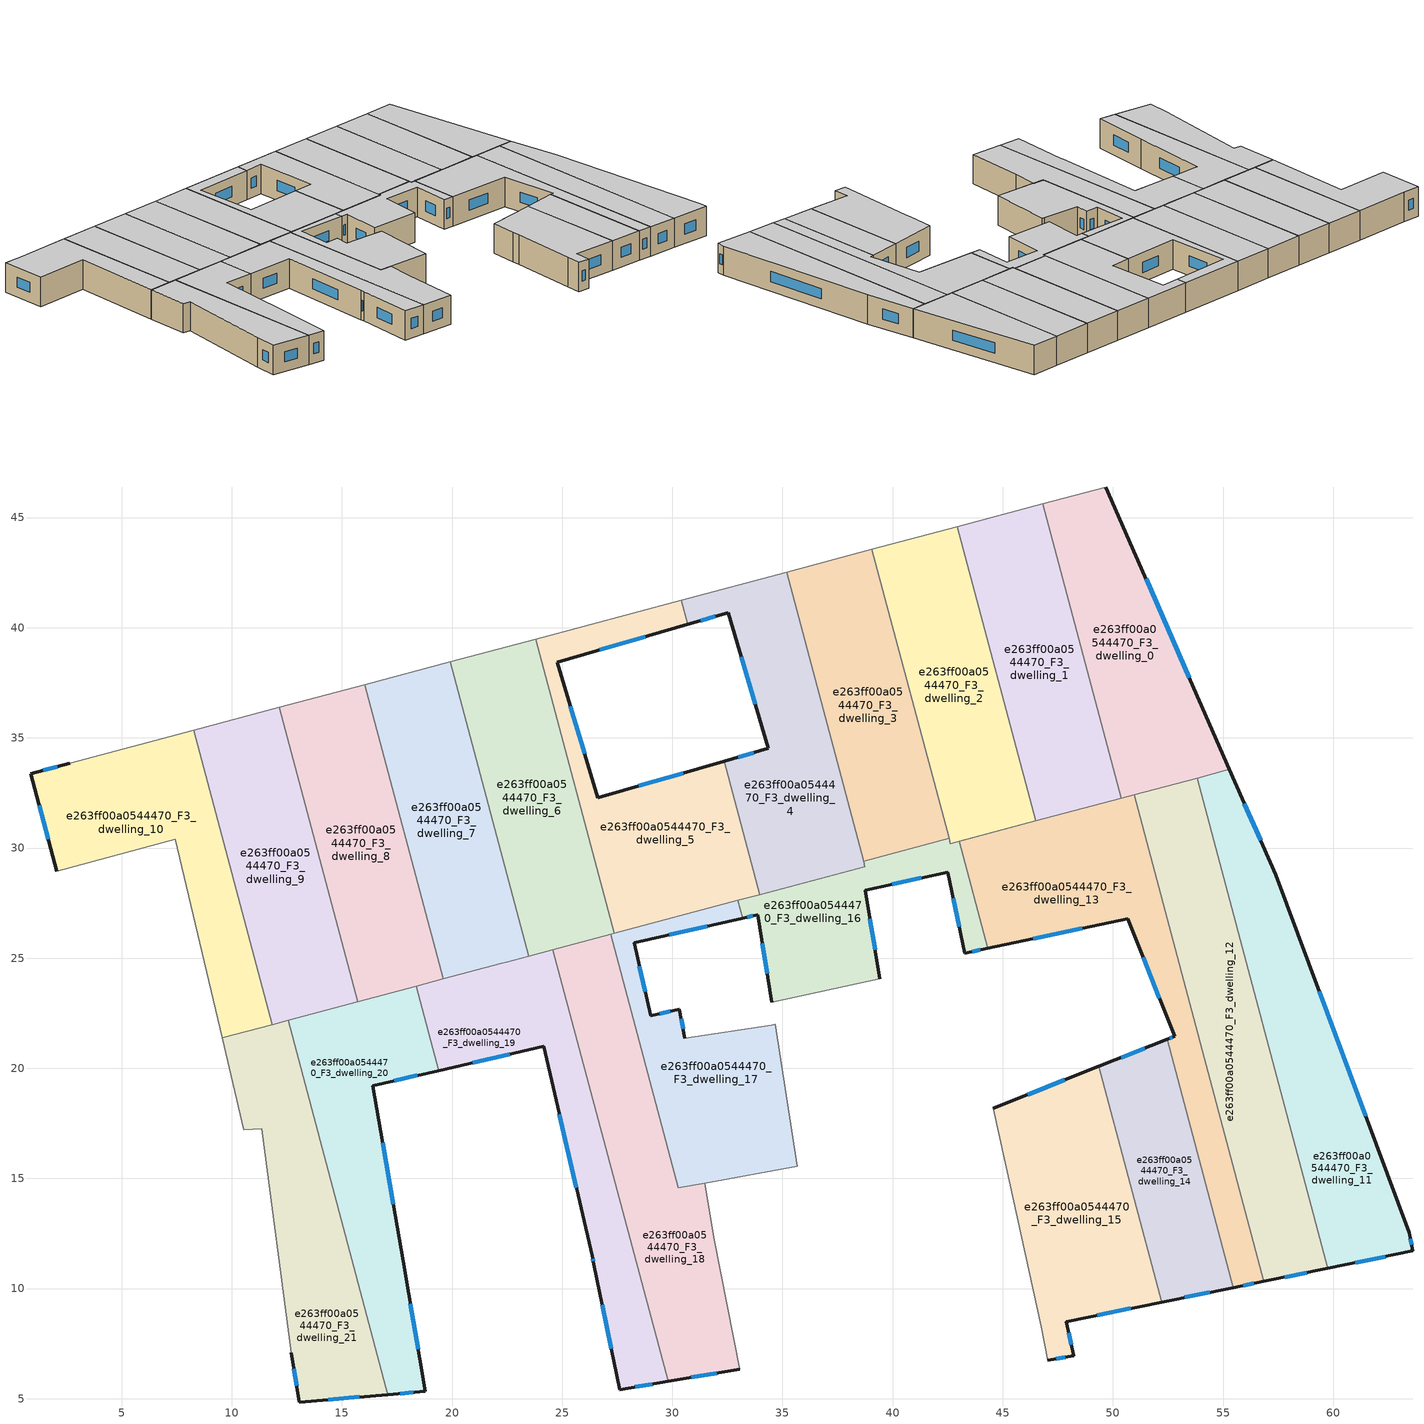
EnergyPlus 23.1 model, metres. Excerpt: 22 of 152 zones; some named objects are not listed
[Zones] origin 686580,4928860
e263ff00a0544470_F3_dwelling_0
 floor to e263ff00a0544470_F2_dwelling_0 (EU_floor_Construction): 49.68,46.39 55.29,33.57 50.39,32.26 46.83,45.63 z9
 wall outside (EU_wall_Construction): 55.29,33.57 49.68,46.39 z9:12
 wall to e263ff00a0544470_F3_dwelling_1 (EU_wall_Construction): 46.83,45.63 50.39,32.26 z9:12
 wall adiabatic (EU_wall_Construction): 49.68,46.39 46.83,45.63 z9:12
 wall to e263ff00a0544470_F3_dwelling_12 (EU_wall_Construction): 50.96,32.41 53.83,33.18 z9:12
 wall to e263ff00a0544470_F3_dwelling_11 (EU_wall_Construction): 53.83,33.18 55.29,33.57 z9:12
 wall to e263ff00a0544470_F3_dwelling_13 (EU_wall_Construction): 50.39,32.26 50.96,32.41 z9:12
 window (EU_Window_Construction): 53.47,37.74 51.51,42.22 z9.98:11.02
 ceiling to e263ff00a0544470_F4_dwelling_0 (EU_floor_Construction): 55.29,33.57 49.68,46.39 46.83,45.63 50.39,32.26 z12
e263ff00a0544470_F3_dwelling_1
 floor to e263ff00a0544470_F2_dwelling_1 (EU_floor_Construction): 46.83,45.63 50.39,32.26 46.51,31.23 42.94,44.59 z9
 wall to e263ff00a0544470_F3_dwelling_2 (EU_wall_Construction): 42.94,44.59 46.51,31.23 z9:12
 wall adiabatic (EU_wall_Construction): 46.83,45.63 42.94,44.59 z9:12
 wall to e263ff00a0544470_F3_dwelling_13 (EU_wall_Construction): 46.51,31.23 50.39,32.26 z9:12
 ceiling to e263ff00a0544470_F4_dwelling_1 (EU_floor_Construction): 50.39,32.26 46.83,45.63 42.94,44.59 46.51,31.23 z12
e263ff00a0544470_F3_dwelling_10
 floor to e263ff00a0544470_F2_dwelling_10 (EU_floor_Construction): 8.27,35.35 11.83,21.99 9.56,21.38 7.42,30.4 2.06,28.95 0.87,33.38 2.65,33.85 z9
 wall outside (EU_wall_Construction): 2.65,33.85 0.87,33.38 2.06,28.95 z9:12
 wall adiabatic (EU_wall_Construction): 8.27,35.35 2.65,33.85 / 2.06,28.95 7.42,30.4 9.56,21.38 11.83,21.99 z9:12
 wall to e263ff00a0544470_F3_dwelling_9 (EU_wall_Construction): 11.83,21.99 8.27,35.35 z9:12
 window (EU_Window_Construction): 1.26,31.94 1.68,30.39 / 2.08,33.7 1.45,33.53 z9.98:11.02
 ceiling to e263ff00a0544470_F4_dwelling_10 (EU_floor_Construction): 11.83,21.99 8.27,35.35 2.65,33.85 0.87,33.38 2.06,28.95 7.42,30.4 9.56,21.38 z12
e263ff00a0544470_F3_dwelling_11
 floor to e263ff00a0544470_F2_dwelling_11 (EU_floor_Construction): 57.38,28.79 63.45,12.54 63.61,11.71 59.76,10.92 53.83,33.18 55.29,33.57 z9
 wall outside (EU_wall_Construction): 59.76,10.92 63.61,11.71 63.45,12.54 57.38,28.79 55.29,33.57 z9:12
 wall to e263ff00a0544470_F3_dwelling_12 (EU_wall_Construction): 53.83,33.18 59.76,10.92 z9:12
 window (EU_Window_Construction): 56.7,30.34 55.97,32.01 / 61.48,17.82 59.36,23.5 / 63.56,11.98 63.51,12.27 / 61.01,11.18 62.36,11.45 z9.98:11.02
 ceiling to e263ff00a0544470_F4_dwelling_11 (EU_floor_Construction): 63.61,11.71 63.45,12.54 57.38,28.79 55.29,33.57 53.83,33.18 59.76,10.92 z12
e263ff00a0544470_F3_dwelling_12
 floor to e263ff00a0544470_F2_dwelling_12 (EU_floor_Construction): 53.83,33.18 59.76,10.92 56.84,10.33 50.96,32.41 z9
 wall outside (EU_wall_Construction): 56.84,10.33 59.76,10.92 z9:12
 wall to e263ff00a0544470_F3_dwelling_13 (EU_wall_Construction): 50.96,32.41 56.84,10.33 z9:12
 window (EU_Window_Construction): 57.79,10.52 58.81,10.73 z9.98:11.02
 ceiling to e263ff00a0544470_F4_dwelling_12 (EU_floor_Construction): 59.76,10.92 53.83,33.18 50.96,32.41 56.84,10.33 z12
e263ff00a0544470_F3_dwelling_13
 floor to e263ff00a0544470_F2_dwelling_13 (EU_floor_Construction): 50.96,32.41 56.84,10.33 55.46,10.05 52.46,21.31 52.8,21.45 50.68,26.79 44.31,25.45 43.02,30.3 z9
 wall outside (EU_wall_Construction): 44.31,25.45 50.68,26.79 52.8,21.45 52.46,21.31 / 55.46,10.05 56.84,10.33 z9:12
 wall to e263ff00a0544470_F3_dwelling_14 (EU_wall_Construction): 52.46,21.31 55.46,10.05 z9:12
 wall to e263ff00a0544470_F3_dwelling_16 (EU_wall_Construction): 46.51,31.23 43.02,30.3 44.31,25.45 z9:12
 window (EU_Window_Construction): 52.69,21.41 52.57,21.36 / 51.37,25.05 52.11,23.19 / 46.38,25.88 48.61,26.35 / 55.91,10.14 56.4,10.24 z9.98:11.02
 ceiling to e263ff00a0544470_F4_dwelling_13 (EU_floor_Construction): 56.84,10.33 50.96,32.41 43.02,30.3 44.31,25.45 50.68,26.79 52.8,21.45 52.46,21.31 55.46,10.05 z12
e263ff00a0544470_F3_dwelling_14
 floor to e263ff00a0544470_F2_dwelling_14 (EU_floor_Construction): 52.46,21.31 55.46,10.05 52.21,9.38 49.36,20.09 z9
 wall outside (EU_wall_Construction): 52.21,9.38 55.46,10.05 / 52.46,21.31 49.36,20.09 z9:12
 wall to e263ff00a0544470_F3_dwelling_15 (EU_wall_Construction): 49.36,20.09 52.21,9.38 z9:12
 window (EU_Window_Construction): 53.27,9.6 54.41,9.83 / 51.45,20.91 50.37,20.49 z9.98:11.02
 ceiling to e263ff00a0544470_F4_dwelling_14 (EU_floor_Construction): 55.46,10.05 52.46,21.31 49.36,20.09 52.21,9.38 z12
e263ff00a0544470_F3_dwelling_15
 floor to e263ff00a0544470_F2_dwelling_15 (EU_floor_Construction): 49.36,20.09 52.21,9.38 47.87,8.5 48.23,6.95 47.05,6.74 46.74,8.26 45.3,14.9 45.12,15.72 44.57,18.19 z9
 wall outside (EU_wall_Construction): 47.05,6.74 48.23,6.95 47.87,8.5 52.21,9.38 / 49.36,20.09 44.57,18.19 z9:12
 wall adiabatic (EU_wall_Construction): 44.57,18.19 45.12,15.72 45.3,14.9 46.74,8.26 47.05,6.74 z9:12
 window (EU_Window_Construction): 48.12,7.45 47.99,8 / 47.43,6.81 47.85,6.88 / 47.8,19.47 46.13,18.81 / 49.28,8.79 50.8,9.1 z9.98:11.02
 ceiling to e263ff00a0544470_F4_dwelling_15 (EU_floor_Construction): 52.21,9.38 49.36,20.09 44.57,18.19 45.12,15.72 45.3,14.9 46.74,8.26 47.05,6.74 48.23,6.95 47.87,8.5 z12
e263ff00a0544470_F3_dwelling_16
 floor to e263ff00a0544470_F2_dwelling_16 (EU_floor_Construction): 46.51,31.23 43.02,30.3 44.31,25.45 43.28,25.23 42.51,28.91 38.75,28.09 39.42,24.07 34.51,22.99 33.87,26.97 33.19,26.82 32.97,27.62 38.74,29.16 38.68,29.4 42.56,30.43 42.63,30.19 z9
 wall outside (EU_wall_Construction): 39.42,24.07 38.75,28.09 42.51,28.91 43.28,25.23 44.31,25.45 / 33.19,26.82 33.87,26.97 34.51,22.99 z9:12
 wall adiabatic (EU_wall_Construction): 34.51,22.99 39.42,24.07 z9:12
 wall to e263ff00a0544470_F3_dwelling_17 (EU_wall_Construction): 32.97,27.62 33.19,26.82 z9:12
 wall to e263ff00a0544470_F3_dwelling_3 (EU_wall_Construction): 42.56,30.43 38.68,29.4 z9:12
 wall to e263ff00a0544470_F3_dwelling_2 (EU_wall_Construction): 46.51,31.23 42.63,30.19 42.56,30.43 z9:12
 wall to e263ff00a0544470_F3_dwelling_4 (EU_wall_Construction): 38.68,29.4 38.74,29.16 33.96,27.88 z9:12
 wall to e263ff00a0544470_F3_dwelling_5 (EU_wall_Construction): 33.96,27.88 32.97,27.62 z9:12
 window (EU_Window_Construction): 39.21,25.38 38.97,26.78 / 34.08,25.68 34.31,24.28 / 33.41,26.87 33.65,26.92 / 43.62,25.3 43.98,25.38 / 42.76,27.71 43.03,26.43 / 39.98,28.36 41.29,28.64 z9.98:11.02
 ceiling to e263ff00a0544470_F4_dwelling_16 (EU_floor_Construction): 44.31,25.45 43.02,30.3 46.51,31.23 42.63,30.19 42.56,30.43 38.68,29.4 38.74,29.16 32.97,27.62 33.19,26.82 33.87,26.97 34.51,22.99 39.42,24.07 38.75,28.09 42.51,28.91 43.28,25.23 z12
e263ff00a0544470_F3_dwelling_17
 floor to e263ff00a0544470_F2_dwelling_17 (EU_floor_Construction): 33.19,26.82 28.26,25.71 29.01,22.39 30.32,22.69 30.56,21.36 34.48,21.96 34.67,21.99 35.67,15.55 30.28,14.58 27.21,26.08 32.97,27.62 z9
 wall outside (EU_wall_Construction): 30.56,21.36 30.32,22.69 29.01,22.39 28.26,25.71 33.19,26.82 z9:12
 wall adiabatic (EU_wall_Construction): 31.48,14.79 35.67,15.55 34.67,21.99 34.48,21.96 30.56,21.36 z9:12
 wall to e263ff00a0544470_F3_dwelling_18 (EU_wall_Construction): 30.28,14.57 31.47,14.79 / 27.21,26.08 30.28,14.58 z9:12
 wall to e263ff00a0544470_F3_dwelling_5 (EU_wall_Construction): 32.97,27.62 27.36,26.12 z9:12
 wall to e263ff00a0544470_F3_dwelling_6 (EU_wall_Construction): 27.36,26.12 27.21,26.08 z9:12
 window (EU_Window_Construction): 29.87,26.07 31.59,26.46 / 28.77,23.47 28.51,24.63 / 29.9,22.59 29.44,22.49 / 30.49,21.79 30.4,22.26 z9.98:11.02
 ceiling to e263ff00a0544470_F4_dwelling_17 (EU_floor_Construction): 35.67,15.55 34.67,21.99 34.48,21.96 30.56,21.36 30.32,22.69 29.01,22.39 28.26,25.71 33.19,26.82 32.97,27.62 27.21,26.08 30.28,14.58 z12
e263ff00a0544470_F3_dwelling_18
 floor to e263ff00a0544470_F2_dwelling_18 (EU_floor_Construction): 27.21,26.08 30.28,14.57 31.47,14.79 31.89,12.22 33.07,6.35 29.8,5.79 24.58,25.38 z9
 wall outside (EU_wall_Construction): 29.8,5.79 33.07,6.35 z9:12
 wall to e263ff00a0544470_F3_dwelling_19 (EU_wall_Construction): 24.58,25.38 29.8,5.79 z9:12
 wall adiabatic (EU_wall_Construction): 33.07,6.35 31.89,12.22 31.47,14.79 z9:12
 wall to e263ff00a0544470_F3_dwelling_6 (EU_wall_Construction): 27.21,26.08 24.58,25.38 z9:12
 window (EU_Window_Construction): 30.87,5.97 32.01,6.16 z9.98:11.02
 ceiling to e263ff00a0544470_F4_dwelling_18 (EU_floor_Construction): 33.07,6.35 31.89,12.22 31.47,14.79 30.28,14.57 27.21,26.08 24.58,25.38 29.8,5.79 z12
e263ff00a0544470_F3_dwelling_19
 floor to e263ff00a0544470_F2_dwelling_19 (EU_floor_Construction): 24.58,25.38 29.8,5.79 27.61,5.41 26.43,11.11 26.35,11.48 24.16,21 19.39,19.9 18.37,23.73 22.25,24.76 22.46,24.82 z9
 wall outside (EU_wall_Construction): 19.39,19.9 24.16,21 26.35,11.48 26.43,11.11 27.61,5.41 29.8,5.79 z9:12
 wall to e263ff00a0544470_F3_dwelling_20 (EU_wall_Construction): 18.37,23.73 19.39,19.9 z9:12
 wall to e263ff00a0544470_F3_dwelling_7 (EU_wall_Construction): 23.48,25.09 22.46,24.82 22.25,24.76 19.6,24.05 z9:12
 wall to e263ff00a0544470_F3_dwelling_6 (EU_wall_Construction): 24.58,25.38 23.48,25.09 z9:12
 wall to e263ff00a0544470_F3_dwelling_8 (EU_wall_Construction): 19.6,24.05 18.37,23.73 z9:12
 window (EU_Window_Construction): 26.38,11.36 26.41,11.23 / 24.88,17.9 25.64,14.58 / 20.94,20.26 22.61,20.64 / 28.33,5.53 29.09,5.66 / 26.82,9.26 27.23,7.26 z9.98:11.02
 ceiling to e263ff00a0544470_F4_dwelling_19 (EU_floor_Construction): 29.8,5.79 24.58,25.38 22.46,24.82 22.25,24.76 18.37,23.73 19.39,19.9 24.16,21 26.35,11.48 26.43,11.11 27.61,5.41 z12
e263ff00a0544470_F3_dwelling_2
 floor to e263ff00a0544470_F2_dwelling_2 (EU_floor_Construction): 42.94,44.59 46.51,31.23 42.63,30.19 39.06,43.56 z9
 wall adiabatic (EU_wall_Construction): 42.94,44.59 39.06,43.56 z9:12
 wall to e263ff00a0544470_F3_dwelling_3 (EU_wall_Construction): 39.06,43.56 42.56,30.43 z9:12
 ceiling to e263ff00a0544470_F4_dwelling_2 (EU_floor_Construction): 46.51,31.23 42.94,44.59 39.06,43.56 42.63,30.19 z12
e263ff00a0544470_F3_dwelling_20
 floor to e263ff00a0544470_F2_dwelling_20 (EU_floor_Construction): 18.37,23.73 19.39,19.9 16.39,19.21 17.78,11.23 18.78,5.33 17.09,5.19 12.56,22.18 z9
 wall outside (EU_wall_Construction): 17.09,5.19 18.78,5.33 17.78,11.23 16.39,19.21 19.39,19.9 z9:12
 wall to e263ff00a0544470_F3_dwelling_21 (EU_wall_Construction): 12.56,22.18 17.09,5.19 z9:12
 wall to e263ff00a0544470_F3_dwelling_9 (EU_wall_Construction): 15.72,23.02 12.56,22.18 z9:12
 wall to e263ff00a0544470_F3_dwelling_8 (EU_wall_Construction): 18.37,23.73 15.72,23.02 z9:12
 window (EU_Window_Construction): 17.37,19.43 18.41,19.68 / 17.33,13.83 16.85,16.61 / 18.46,7.25 18.11,9.31 / 17.64,5.23 18.23,5.28 z9.98:11.02
 ceiling to e263ff00a0544470_F4_dwelling_20 (EU_floor_Construction): 18.78,5.33 17.78,11.23 16.39,19.21 19.39,19.9 18.37,23.73 12.56,22.18 17.09,5.19 z12
e263ff00a0544470_F3_dwelling_21
 floor to e263ff00a0544470_F2_dwelling_21 (EU_floor_Construction): 12.56,22.18 17.09,5.19 13.07,4.85 12.69,7.09 11.36,17.26 10.55,17.21 9.56,21.38 z9
 wall outside (EU_wall_Construction): 12.69,7.09 13.07,4.85 17.09,5.19 z9:12
 wall adiabatic (EU_wall_Construction): 11.83,21.99 9.56,21.38 10.55,17.21 11.36,17.26 12.69,7.09 z9:12
 wall to e263ff00a0544470_F3_dwelling_9 (EU_wall_Construction): 12.56,22.18 11.83,21.99 z9:12
 window (EU_Window_Construction): 14.38,4.96 15.78,5.08 / 12.82,6.36 12.95,5.58 z9.98:11.02
 ceiling to e263ff00a0544470_F4_dwelling_21 (EU_floor_Construction): 17.09,5.19 12.56,22.18 9.56,21.38 10.55,17.21 11.36,17.26 12.69,7.09 13.07,4.85 z12
e263ff00a0544470_F3_dwelling_3
 floor to e263ff00a0544470_F2_dwelling_3 (EU_floor_Construction): 39.06,43.56 42.56,30.43 38.68,29.4 35.18,42.52 z9
 wall adiabatic (EU_wall_Construction): 39.06,43.56 35.18,42.52 z9:12
 wall to e263ff00a0544470_F3_dwelling_4 (EU_wall_Construction): 35.18,42.52 38.68,29.4 z9:12
 ceiling to e263ff00a0544470_F4_dwelling_3 (EU_floor_Construction): 42.56,30.43 39.06,43.56 35.18,42.52 38.68,29.4 z12
e263ff00a0544470_F3_dwelling_4
 floor to e263ff00a0544470_F2_dwelling_4 (EU_floor_Construction): 35.18,42.52 38.74,29.16 33.96,27.88 32.35,33.94 34.35,34.52 32.54,40.69 30.69,40.15 30.4,41.25 z9
 wall outside (EU_wall_Construction): 30.69,40.15 32.54,40.69 34.35,34.52 32.35,33.94 z9:12
 wall to e263ff00a0544470_F3_dwelling_5 (EU_wall_Construction): 32.35,33.94 33.96,27.88 / 30.4,41.25 30.69,40.15 z9:12
 wall adiabatic (EU_wall_Construction): 35.18,42.52 30.4,41.25 z9:12
 window (EU_Window_Construction): 33.7,34.33 33,34.13 / 33.13,38.68 33.77,36.53 / 31.29,40.33 31.94,40.51 z9.98:11.02
 ceiling to e263ff00a0544470_F4_dwelling_4 (EU_floor_Construction): 38.74,29.16 35.18,42.52 30.4,41.25 30.69,40.15 32.54,40.69 34.35,34.52 32.35,33.94 33.96,27.88 z12
e263ff00a0544470_F3_dwelling_5
 floor to e263ff00a0544470_F2_dwelling_5 (EU_floor_Construction): 30.69,40.15 24.77,38.44 26.62,32.29 32.35,33.94 33.96,27.88 27.36,26.12 23.8,39.49 30.4,41.25 z9
 wall outside (EU_wall_Construction): 32.35,33.94 26.62,32.29 24.77,38.44 30.69,40.15 z9:12
 wall to e263ff00a0544470_F3_dwelling_6 (EU_wall_Construction): 23.8,39.49 27.36,26.12 z9:12
 wall adiabatic (EU_wall_Construction): 30.4,41.25 23.8,39.49 z9:12
 window (EU_Window_Construction): 26.02,34.29 25.38,36.44 / 30.49,33.4 28.49,32.83 / 26.7,39 28.77,39.6 z9.98:11.02
 ceiling to e263ff00a0544470_F4_dwelling_5 (EU_floor_Construction): 33.96,27.88 32.35,33.94 26.62,32.29 24.77,38.44 30.69,40.15 30.4,41.25 23.8,39.49 27.36,26.12 z12
e263ff00a0544470_F3_dwelling_6
 floor to e263ff00a0544470_F2_dwelling_6 (EU_floor_Construction): 23.8,39.49 27.36,26.12 23.48,25.09 19.92,38.45 z9
 wall to e263ff00a0544470_F3_dwelling_7 (EU_wall_Construction): 19.92,38.45 23.48,25.09 z9:12
 wall adiabatic (EU_wall_Construction): 23.8,39.49 19.92,38.45 z9:12
 ceiling to e263ff00a0544470_F4_dwelling_6 (EU_floor_Construction): 27.36,26.12 23.8,39.49 19.92,38.45 23.48,25.09 z12
e263ff00a0544470_F3_dwelling_7
 floor to e263ff00a0544470_F2_dwelling_7 (EU_floor_Construction): 19.92,38.45 23.48,25.09 19.6,24.05 16.04,37.42 z9
 wall to e263ff00a0544470_F3_dwelling_8 (EU_wall_Construction): 16.04,37.42 19.6,24.05 z9:12
 wall adiabatic (EU_wall_Construction): 19.92,38.45 16.04,37.42 z9:12
 ceiling to e263ff00a0544470_F4_dwelling_7 (EU_floor_Construction): 23.48,25.09 19.92,38.45 16.04,37.42 19.6,24.05 z12
e263ff00a0544470_F3_dwelling_8
 floor to e263ff00a0544470_F2_dwelling_8 (EU_floor_Construction): 16.04,37.42 19.6,24.05 15.72,23.02 12.15,36.38 z9
 wall to e263ff00a0544470_F3_dwelling_9 (EU_wall_Construction): 12.15,36.38 15.72,23.02 z9:12
 wall adiabatic (EU_wall_Construction): 16.04,37.42 12.15,36.38 z9:12
 ceiling to e263ff00a0544470_F4_dwelling_8 (EU_floor_Construction): 19.6,24.05 16.04,37.42 12.15,36.38 15.72,23.02 z12
e263ff00a0544470_F3_dwelling_9
 floor to e263ff00a0544470_F2_dwelling_9 (EU_floor_Construction): 12.15,36.38 15.72,23.02 11.83,21.99 8.27,35.35 z9
 wall adiabatic (EU_wall_Construction): 12.15,36.38 8.27,35.35 z9:12
 ceiling to e263ff00a0544470_F4_dwelling_9 (EU_floor_Construction): 15.72,23.02 12.15,36.38 8.27,35.35 11.83,21.99 z12
[Building]
EU S2 Campaign: North Axis=0; Terrain=City; Solar Distribution=FullExterior
[Site:Location]
Bologna: Latitude=44.5; Longitude=11.25; Time Zone=1; Elevation=37
[SizingPeriod:WeatherFileDays]
AnnualSizingPeriod: Begin Month=1; Begin Day of Month=1; End Month=12; End Day of Month=31; Day of Week for Start Day=Monday; Use Weather File Daylight Saving Period=No; Use Weather File Rain and Snow Indicators=No
[MATERIAL]
EU_InternalMass_Material: Roughness=MediumRough; Thickness=0.1; Conductivity=1; Density=1800; Specific Heat=900; Thermal Absorptance=0.9; Solar Absorptance=0.7; Visible Absorptance=0.7
[MATERIAL:NOMASS] Roughness=MediumRough; Thermal Absorptance=0.9; Solar Absorptance=0.7; Visible Absorptance=0.7
Name | Thermal Resistance
EU_wall_NoMass | 0.905828
EU_floor_NoMass | 0.67114
[WINDOWMATERIAL:SIMPLEGLAZINGSYSTEM]
EU_Window_SimpleGlazing: UFactor=4.52486; Solar Heat Gain Coefficient=0.85; Visible Transmittance=0.85
[CONSTRUCTION]
EU_wall_Construction: EU_wall_NoMass
EU_floor_Construction: EU_floor_NoMass
EU_Window_Construction: EU_Window_SimpleGlazing
EU_InternalMass_Construction: EU_InternalMass_Material
[ZONE] Type=1; Multiplier=1; Ceiling Height=autocalculate; Floor Area=autocalculate; Part of Total Floor Area=Yes
Name | Volume
e263ff00a0544470_F3_dwelling_0; e263ff00a0544470_F3_dwelling_5 | 166.677
e263ff00a0544470_F3_dwelling_1 | 166.651
e263ff00a0544470_F3_dwelling_10 | 166.673
e263ff00a0544470_F3_dwelling_11 | 201.226
e263ff00a0544470_F3_dwelling_12 | 204.203
e263ff00a0544470_F3_dwelling_13 | 202
e263ff00a0544470_F3_dwelling_14 | 112.906
e263ff00a0544470_F3_dwelling_15 | 175.447
e263ff00a0544470_F3_dwelling_16 | 106.727
e263ff00a0544470_F3_dwelling_17 | 144.906
e263ff00a0544470_F3_dwelling_18 | 188.902
e263ff00a0544470_F3_dwelling_19; e263ff00a0544470_F3_dwelling_2 | 166.679
e263ff00a0544470_F3_dwelling_20 | 166.668
e263ff00a0544470_F3_dwelling_21 | 166.666
e263ff00a0544470_F3_dwelling_3 | 163.653
e263ff00a0544470_F3_dwelling_4; e263ff00a0544470_F3_dwelling_7; e263ff00a0544470_F3_dwelling_8 | 166.663
e263ff00a0544470_F3_dwelling_6 | 166.697
e263ff00a0544470_F3_dwelling_9 | 166.652
[INTERNALMASS] Construction=EU_InternalMass_Construction
Name | Zone or ZoneList | Surface Area
e263ff00a0544470_F3_dwelling_0_EU_InternalMass | e263ff00a0544470_F3_dwelling_0 | 55.5591
e263ff00a0544470_F3_dwelling_1_EU_InternalMass | e263ff00a0544470_F3_dwelling_1 | 55.5502
e263ff00a0544470_F3_dwelling_2_EU_InternalMass | e263ff00a0544470_F3_dwelling_2 | 55.5599
e263ff00a0544470_F3_dwelling_3_EU_InternalMass | e263ff00a0544470_F3_dwelling_3 | 54.5521
e263ff00a0544470_F3_dwelling_4_EU_InternalMass | e263ff00a0544470_F3_dwelling_4 | 55.5544
e263ff00a0544470_F3_dwelling_5_EU_InternalMass | e263ff00a0544470_F3_dwelling_5 | 55.5586
e263ff00a0544470_F3_dwelling_6_EU_InternalMass | e263ff00a0544470_F3_dwelling_6 | 55.5657
e263ff00a0544470_F3_dwelling_7_EU_InternalMass | e263ff00a0544470_F3_dwelling_7 | 55.5548
e263ff00a0544470_F3_dwelling_8_EU_InternalMass | e263ff00a0544470_F3_dwelling_8 | 55.5546
e263ff00a0544470_F3_dwelling_9_EU_InternalMass | e263ff00a0544470_F3_dwelling_9 | 55.5522
e263ff00a0544470_F3_dwelling_10_EU_InternalMass | e263ff00a0544470_F3_dwelling_10 | 55.5581
e263ff00a0544470_F3_dwelling_11_EU_InternalMass | e263ff00a0544470_F3_dwelling_11 | 67.0746
e263ff00a0544470_F3_dwelling_12_EU_InternalMass | e263ff00a0544470_F3_dwelling_12 | 68.0626
e263ff00a0544470_F3_dwelling_13_EU_InternalMass | e263ff00a0544470_F3_dwelling_13 | 67.3399
e263ff00a0544470_F3_dwelling_14_EU_InternalMass | e263ff00a0544470_F3_dwelling_14 | 37.6351
e263ff00a0544470_F3_dwelling_15_EU_InternalMass | e263ff00a0544470_F3_dwelling_15 | 58.4831
e263ff00a0544470_F3_dwelling_16_EU_InternalMass | e263ff00a0544470_F3_dwelling_16 | 35.5751
e263ff00a0544470_F3_dwelling_17_EU_InternalMass | e263ff00a0544470_F3_dwelling_17 | 48.3183
e263ff00a0544470_F3_dwelling_18_EU_InternalMass | e263ff00a0544470_F3_dwelling_18 | 62.9686
e263ff00a0544470_F3_dwelling_19_EU_InternalMass | e263ff00a0544470_F3_dwelling_19 | 55.561
e263ff00a0544470_F3_dwelling_20_EU_InternalMass | e263ff00a0544470_F3_dwelling_20 | 55.5565
e263ff00a0544470_F3_dwelling_21_EU_InternalMass | e263ff00a0544470_F3_dwelling_21 | 55.555
[OTHEREQUIPMENT] Fuel Type=Electricity; Design Level Calculation Method=Watts/Area; Power per Zone Floor Area=1; Fraction Latent=0; Fraction Radiant=0; Fraction Lost=0; Carbon Dioxide Generation Rate=0; EndUse Subcategory=EU_Step8_InternalGains
Name | Zone or ZoneList or Space or SpaceList | Schedule
EU_Step8_InternalGain_e263ff00a0544470_F3_dwelling_0_f000 | e263ff00a0544470_F3_dwelling_0 | EU_Step8_GainSchedule_e263ff00a0544470_F3_dwelling_0_f000
EU_Step8_InternalGain_e263ff00a0544470_F3_dwelling_1_f000 | e263ff00a0544470_F3_dwelling_1 | EU_Step8_GainSchedule_e263ff00a0544470_F3_dwelling_1_f000
EU_Step8_InternalGain_e263ff00a0544470_F3_dwelling_2_f000 | e263ff00a0544470_F3_dwelling_2 | EU_Step8_GainSchedule_e263ff00a0544470_F3_dwelling_2_f000
EU_Step8_InternalGain_e263ff00a0544470_F3_dwelling_3_f000 | e263ff00a0544470_F3_dwelling_3 | EU_Step8_GainSchedule_e263ff00a0544470_F3_dwelling_3_f000
EU_Step8_InternalGain_e263ff00a0544470_F3_dwelling_4_f000 | e263ff00a0544470_F3_dwelling_4 | EU_Step8_GainSchedule_e263ff00a0544470_F3_dwelling_4_f000
EU_Step8_InternalGain_e263ff00a0544470_F3_dwelling_5_f000 | e263ff00a0544470_F3_dwelling_5 | EU_Step8_GainSchedule_e263ff00a0544470_F3_dwelling_5_f000
EU_Step8_InternalGain_e263ff00a0544470_F3_dwelling_6_f000 | e263ff00a0544470_F3_dwelling_6 | EU_Step8_GainSchedule_e263ff00a0544470_F3_dwelling_6_f000
EU_Step8_InternalGain_e263ff00a0544470_F3_dwelling_7_f000 | e263ff00a0544470_F3_dwelling_7 | EU_Step8_GainSchedule_e263ff00a0544470_F3_dwelling_7_f000
EU_Step8_InternalGain_e263ff00a0544470_F3_dwelling_8_f000 | e263ff00a0544470_F3_dwelling_8 | EU_Step8_GainSchedule_e263ff00a0544470_F3_dwelling_8_f000
EU_Step8_InternalGain_e263ff00a0544470_F3_dwelling_9_f000 | e263ff00a0544470_F3_dwelling_9 | EU_Step8_GainSchedule_e263ff00a0544470_F3_dwelling_9_f000
EU_Step8_InternalGain_e263ff00a0544470_F3_dwelling_10_f000 | e263ff00a0544470_F3_dwelling_10 | EU_Step8_GainSchedule_e263ff00a0544470_F3_dwelling_10_f000
EU_Step8_InternalGain_e263ff00a0544470_F3_dwelling_11_f000 | e263ff00a0544470_F3_dwelling_11 | EU_Step8_GainSchedule_e263ff00a0544470_F3_dwelling_11_f000
EU_Step8_InternalGain_e263ff00a0544470_F3_dwelling_12_f000 | e263ff00a0544470_F3_dwelling_12 | EU_Step8_GainSchedule_e263ff00a0544470_F3_dwelling_12_f000
EU_Step8_InternalGain_e263ff00a0544470_F3_dwelling_13_f000 | e263ff00a0544470_F3_dwelling_13 | EU_Step8_GainSchedule_e263ff00a0544470_F3_dwelling_13_f000
EU_Step8_InternalGain_e263ff00a0544470_F3_dwelling_14_f000 | e263ff00a0544470_F3_dwelling_14 | EU_Step8_GainSchedule_e263ff00a0544470_F3_dwelling_14_f000
EU_Step8_InternalGain_e263ff00a0544470_F3_dwelling_15_f000 | e263ff00a0544470_F3_dwelling_15 | EU_Step8_GainSchedule_e263ff00a0544470_F3_dwelling_15_f000
EU_Step8_InternalGain_e263ff00a0544470_F3_dwelling_16_f000 | e263ff00a0544470_F3_dwelling_16 | EU_Step8_GainSchedule_e263ff00a0544470_F3_dwelling_16_f000
EU_Step8_InternalGain_e263ff00a0544470_F3_dwelling_17_f000 | e263ff00a0544470_F3_dwelling_17 | EU_Step8_GainSchedule_e263ff00a0544470_F3_dwelling_17_f000
EU_Step8_InternalGain_e263ff00a0544470_F3_dwelling_18_f000 | e263ff00a0544470_F3_dwelling_18 | EU_Step8_GainSchedule_e263ff00a0544470_F3_dwelling_18_f000
EU_Step8_InternalGain_e263ff00a0544470_F3_dwelling_19_f000 | e263ff00a0544470_F3_dwelling_19 | EU_Step8_GainSchedule_e263ff00a0544470_F3_dwelling_19_f000
EU_Step8_InternalGain_e263ff00a0544470_F3_dwelling_20_f000 | e263ff00a0544470_F3_dwelling_20 | EU_Step8_GainSchedule_e263ff00a0544470_F3_dwelling_20_f000
EU_Step8_InternalGain_e263ff00a0544470_F3_dwelling_21_f000 | e263ff00a0544470_F3_dwelling_21 | EU_Step8_GainSchedule_e263ff00a0544470_F3_dwelling_21_f000
[ZONEVENTILATION:DESIGNFLOWRATE] Schedule=EU_AlwaysOn; Design Flow Rate Calculation Method=AirChanges/Hour; Air Changes per Hour=0.73129; Ventilation Type=Natural; Fan Pressure Rise=0; Fan Total Efficiency=1; Constant Term Coefficient=1; Temperature Term Coefficient=0; Velocity Term Coefficient=0; Velocity Squared Term Coefficient=0; Minimum Indoor Temperature=-100; Maximum Indoor Temperature=100; Delta Temperature=-100; Minimum Outdoor Temperature=-100; Maximum Outdoor Temperature=100; Maximum Wind Speed=40
Name | Zone or ZoneList or Space or SpaceList
EU_ConstantAir_e263ff00a0544470_F3_dwelling_0 | e263ff00a0544470_F3_dwelling_0
EU_ConstantAir_e263ff00a0544470_F3_dwelling_1 | e263ff00a0544470_F3_dwelling_1
EU_ConstantAir_e263ff00a0544470_F3_dwelling_2 | e263ff00a0544470_F3_dwelling_2
EU_ConstantAir_e263ff00a0544470_F3_dwelling_3 | e263ff00a0544470_F3_dwelling_3
EU_ConstantAir_e263ff00a0544470_F3_dwelling_4 | e263ff00a0544470_F3_dwelling_4
EU_ConstantAir_e263ff00a0544470_F3_dwelling_5 | e263ff00a0544470_F3_dwelling_5
EU_ConstantAir_e263ff00a0544470_F3_dwelling_6 | e263ff00a0544470_F3_dwelling_6
EU_ConstantAir_e263ff00a0544470_F3_dwelling_7 | e263ff00a0544470_F3_dwelling_7
EU_ConstantAir_e263ff00a0544470_F3_dwelling_8 | e263ff00a0544470_F3_dwelling_8
EU_ConstantAir_e263ff00a0544470_F3_dwelling_9 | e263ff00a0544470_F3_dwelling_9
EU_ConstantAir_e263ff00a0544470_F3_dwelling_10 | e263ff00a0544470_F3_dwelling_10
EU_ConstantAir_e263ff00a0544470_F3_dwelling_11 | e263ff00a0544470_F3_dwelling_11
EU_ConstantAir_e263ff00a0544470_F3_dwelling_12 | e263ff00a0544470_F3_dwelling_12
EU_ConstantAir_e263ff00a0544470_F3_dwelling_13 | e263ff00a0544470_F3_dwelling_13
EU_ConstantAir_e263ff00a0544470_F3_dwelling_14 | e263ff00a0544470_F3_dwelling_14
EU_ConstantAir_e263ff00a0544470_F3_dwelling_15 | e263ff00a0544470_F3_dwelling_15
EU_ConstantAir_e263ff00a0544470_F3_dwelling_16 | e263ff00a0544470_F3_dwelling_16
EU_ConstantAir_e263ff00a0544470_F3_dwelling_17 | e263ff00a0544470_F3_dwelling_17
EU_ConstantAir_e263ff00a0544470_F3_dwelling_18 | e263ff00a0544470_F3_dwelling_18
EU_ConstantAir_e263ff00a0544470_F3_dwelling_19 | e263ff00a0544470_F3_dwelling_19
EU_ConstantAir_e263ff00a0544470_F3_dwelling_20 | e263ff00a0544470_F3_dwelling_20
EU_ConstantAir_e263ff00a0544470_F3_dwelling_21 | e263ff00a0544470_F3_dwelling_21
[HVACTEMPLATE:ZONE:IDEALLOADSAIRSYSTEM] System Availability Schedule=EU_AlwaysOn; Maximum Heating Supply Air Temperature=50; Minimum Cooling Supply Air Temperature=13; Maximum Heating Supply Air Humidity Ratio=0.0156; Minimum Cooling Supply Air Humidity Ratio=0.0077; Heating Limit=NoLimit; Cooling Limit=NoLimit; Heating Availability Schedule=EU_AlwaysOn; Cooling Availability Schedule=EU_CoolingOff; Dehumidification Control Type=ConstantSensibleHeatRatio; Cooling Sensible Heat Ratio=0.7; Dehumidification Setpoint=60; Humidification Control Type=None; Humidification Setpoint=30; Outdoor Air Method=None; Outdoor Air Flow Rate per Person=0.00944; Outdoor Air Flow Rate per Zone Floor Area=0; Outdoor Air Flow Rate per Zone=0; Demand Controlled Ventilation Type=None; Outdoor Air Economizer Type=NoEconomizer; Heat Recovery Type=None; Sensible Heat Recovery Effectiveness=0.7; Latent Heat Recovery Effectiveness=0.65
Name | Template Thermostat
e263ff00a0544470_F3_dwelling_0 | EU_HeatOnly_e263ff00a0544470_F3_dwelling_0
e263ff00a0544470_F3_dwelling_1 | EU_HeatOnly_e263ff00a0544470_F3_dwelling_1
e263ff00a0544470_F3_dwelling_2 | EU_HeatOnly_e263ff00a0544470_F3_dwelling_2
e263ff00a0544470_F3_dwelling_3 | EU_HeatOnly_e263ff00a0544470_F3_dwelling_3
e263ff00a0544470_F3_dwelling_4 | EU_HeatOnly_e263ff00a0544470_F3_dwelling_4
e263ff00a0544470_F3_dwelling_5 | EU_HeatOnly_e263ff00a0544470_F3_dwelling_5
e263ff00a0544470_F3_dwelling_6 | EU_HeatOnly_e263ff00a0544470_F3_dwelling_6
e263ff00a0544470_F3_dwelling_7 | EU_HeatOnly_e263ff00a0544470_F3_dwelling_7
e263ff00a0544470_F3_dwelling_8 | EU_HeatOnly_e263ff00a0544470_F3_dwelling_8
e263ff00a0544470_F3_dwelling_9 | EU_HeatOnly_e263ff00a0544470_F3_dwelling_9
e263ff00a0544470_F3_dwelling_10 | EU_HeatOnly_e263ff00a0544470_F3_dwelling_10
e263ff00a0544470_F3_dwelling_11 | EU_HeatOnly_e263ff00a0544470_F3_dwelling_11
e263ff00a0544470_F3_dwelling_12 | EU_HeatOnly_e263ff00a0544470_F3_dwelling_12
e263ff00a0544470_F3_dwelling_13 | EU_HeatOnly_e263ff00a0544470_F3_dwelling_13
e263ff00a0544470_F3_dwelling_14 | EU_HeatOnly_e263ff00a0544470_F3_dwelling_14
e263ff00a0544470_F3_dwelling_15 | EU_HeatOnly_e263ff00a0544470_F3_dwelling_15
e263ff00a0544470_F3_dwelling_16 | EU_HeatOnly_e263ff00a0544470_F3_dwelling_16
e263ff00a0544470_F3_dwelling_17 | EU_HeatOnly_e263ff00a0544470_F3_dwelling_17
e263ff00a0544470_F3_dwelling_18 | EU_HeatOnly_e263ff00a0544470_F3_dwelling_18
e263ff00a0544470_F3_dwelling_19 | EU_HeatOnly_e263ff00a0544470_F3_dwelling_19
e263ff00a0544470_F3_dwelling_20 | EU_HeatOnly_e263ff00a0544470_F3_dwelling_20
e263ff00a0544470_F3_dwelling_21 | EU_HeatOnly_e263ff00a0544470_F3_dwelling_21
[SIZING:ZONE] Zone Cooling Design Supply Air Temperature Input Method=SupplyAirTemperature; Zone Cooling Design Supply Air Temperature=13; Zone Heating Design Supply Air Temperature Input Method=SupplyAirTemperature; Zone Heating Design Supply Air Temperature=50; Zone Cooling Design Supply Air Humidity Ratio=0.008; Zone Heating Design Supply Air Humidity Ratio=0.008; Cooling Design Air Flow Method=DesignDay; Cooling Design Air Flow Rate=0; Cooling Minimum Air Flow per Zone Floor Area=0.000762; Cooling Minimum Air Flow=0; Cooling Minimum Air Flow Fraction=0.2; Heating Design Air Flow Method=DesignDay; Heating Design Air Flow Rate=0; Heating Maximum Air Flow per Zone Floor Area=0.002032; Heating Maximum Air Flow=0.141576; Heating Maximum Air Flow Fraction=0.3; Account for Dedicated Outdoor Air System=No; Dedicated Outdoor Air System Control Strategy=NeutralSupplyAir; Dedicated Outdoor Air Low Setpoint Temperature for Design=autosize; Dedicated Outdoor Air High Setpoint Temperature for Design=autosize; Zone Load Sizing Method=Sensible Load Only No Latent Load; Zone Latent Cooling Design Supply Air Humidity Ratio Input Method=HumidityRatioDifference; Zone Cooling Design Supply Air Humidity Ratio Difference=0.005; Zone Latent Heating Design Supply Air Humidity Ratio Input Method=HumidityRatioDifference; Zone Humidification Design Supply Air Humidity Ratio Difference=0.005
e263ff00a0544470_F3_dwelling_0; e263ff00a0544470_F3_dwelling_1; e263ff00a0544470_F3_dwelling_2; e263ff00a0544470_F3_dwelling_3; e263ff00a0544470_F3_dwelling_4; e263ff00a0544470_F3_dwelling_5; e263ff00a0544470_F3_dwelling_6; e263ff00a0544470_F3_dwelling_7; e263ff00a0544470_F3_dwelling_8; e263ff00a0544470_F3_dwelling_9; e263ff00a0544470_F3_dwelling_10; e263ff00a0544470_F3_dwelling_11; e263ff00a0544470_F3_dwelling_12; e263ff00a0544470_F3_dwelling_13; e263ff00a0544470_F3_dwelling_14; e263ff00a0544470_F3_dwelling_15; e263ff00a0544470_F3_dwelling_16; e263ff00a0544470_F3_dwelling_17; e263ff00a0544470_F3_dwelling_18; e263ff00a0544470_F3_dwelling_19; e263ff00a0544470_F3_dwelling_20; e263ff00a0544470_F3_dwelling_21
[SCHEDULE:CONSTANT]
Name | Hourly Value
EU_AlwaysOn | 1
EU_CoolingOff | 0
[SCHEDULE:FILE] Column Number=1; Rows to Skip at Top=0; Number of Hours of Data=8760; Column Separator=Comma; Interpolate to Timestep=No; Minutes per Item=60; Adjust Schedule for Daylight Savings=Yes
Name | File
EU_Step8_GainSchedule_e263ff00a0544470_F3_dwelling_0_f000 | ../../schedules/e263ff00a0544470/e263ff00a0544470_F3_dwelling_0_f000_gain.csv
EU_Step8_GainSchedule_e263ff00a0544470_F3_dwelling_1_f000 | ../../schedules/e263ff00a0544470/e263ff00a0544470_F3_dwelling_1_f000_gain.csv
EU_Step8_GainSchedule_e263ff00a0544470_F3_dwelling_2_f000 | ../../schedules/e263ff00a0544470/e263ff00a0544470_F3_dwelling_2_f000_gain.csv
EU_Step8_GainSchedule_e263ff00a0544470_F3_dwelling_3_f000 | ../../schedules/e263ff00a0544470/e263ff00a0544470_F3_dwelling_3_f000_gain.csv
EU_Step8_GainSchedule_e263ff00a0544470_F3_dwelling_4_f000 | ../../schedules/e263ff00a0544470/e263ff00a0544470_F3_dwelling_4_f000_gain.csv
EU_Step8_GainSchedule_e263ff00a0544470_F3_dwelling_5_f000 | ../../schedules/e263ff00a0544470/e263ff00a0544470_F3_dwelling_5_f000_gain.csv
EU_Step8_GainSchedule_e263ff00a0544470_F3_dwelling_6_f000 | ../../schedules/e263ff00a0544470/e263ff00a0544470_F3_dwelling_6_f000_gain.csv
EU_Step8_GainSchedule_e263ff00a0544470_F3_dwelling_7_f000 | ../../schedules/e263ff00a0544470/e263ff00a0544470_F3_dwelling_7_f000_gain.csv
EU_Step8_GainSchedule_e263ff00a0544470_F3_dwelling_8_f000 | ../../schedules/e263ff00a0544470/e263ff00a0544470_F3_dwelling_8_f000_gain.csv
EU_Step8_GainSchedule_e263ff00a0544470_F3_dwelling_9_f000 | ../../schedules/e263ff00a0544470/e263ff00a0544470_F3_dwelling_9_f000_gain.csv
EU_Step8_GainSchedule_e263ff00a0544470_F3_dwelling_10_f000 | ../../schedules/e263ff00a0544470/e263ff00a0544470_F3_dwelling_10_f000_gain.csv
EU_Step8_GainSchedule_e263ff00a0544470_F3_dwelling_11_f000 | ../../schedules/e263ff00a0544470/e263ff00a0544470_F3_dwelling_11_f000_gain.csv
EU_Step8_GainSchedule_e263ff00a0544470_F3_dwelling_12_f000 | ../../schedules/e263ff00a0544470/e263ff00a0544470_F3_dwelling_12_f000_gain.csv
EU_Step8_GainSchedule_e263ff00a0544470_F3_dwelling_13_f000 | ../../schedules/e263ff00a0544470/e263ff00a0544470_F3_dwelling_13_f000_gain.csv
EU_Step8_GainSchedule_e263ff00a0544470_F3_dwelling_14_f000 | ../../schedules/e263ff00a0544470/e263ff00a0544470_F3_dwelling_14_f000_gain.csv
EU_Step8_GainSchedule_e263ff00a0544470_F3_dwelling_15_f000 | ../../schedules/e263ff00a0544470/e263ff00a0544470_F3_dwelling_15_f000_gain.csv
EU_Step8_GainSchedule_e263ff00a0544470_F3_dwelling_16_f000 | ../../schedules/e263ff00a0544470/e263ff00a0544470_F3_dwelling_16_f000_gain.csv
EU_Step8_GainSchedule_e263ff00a0544470_F3_dwelling_17_f000 | ../../schedules/e263ff00a0544470/e263ff00a0544470_F3_dwelling_17_f000_gain.csv
EU_Step8_GainSchedule_e263ff00a0544470_F3_dwelling_18_f000 | ../../schedules/e263ff00a0544470/e263ff00a0544470_F3_dwelling_18_f000_gain.csv
EU_Step8_GainSchedule_e263ff00a0544470_F3_dwelling_19_f000 | ../../schedules/e263ff00a0544470/e263ff00a0544470_F3_dwelling_19_f000_gain.csv
EU_Step8_GainSchedule_e263ff00a0544470_F3_dwelling_20_f000 | ../../schedules/e263ff00a0544470/e263ff00a0544470_F3_dwelling_20_f000_gain.csv
EU_Step8_GainSchedule_e263ff00a0544470_F3_dwelling_21_f000 | ../../schedules/e263ff00a0544470/e263ff00a0544470_F3_dwelling_21_f000_gain.csv
